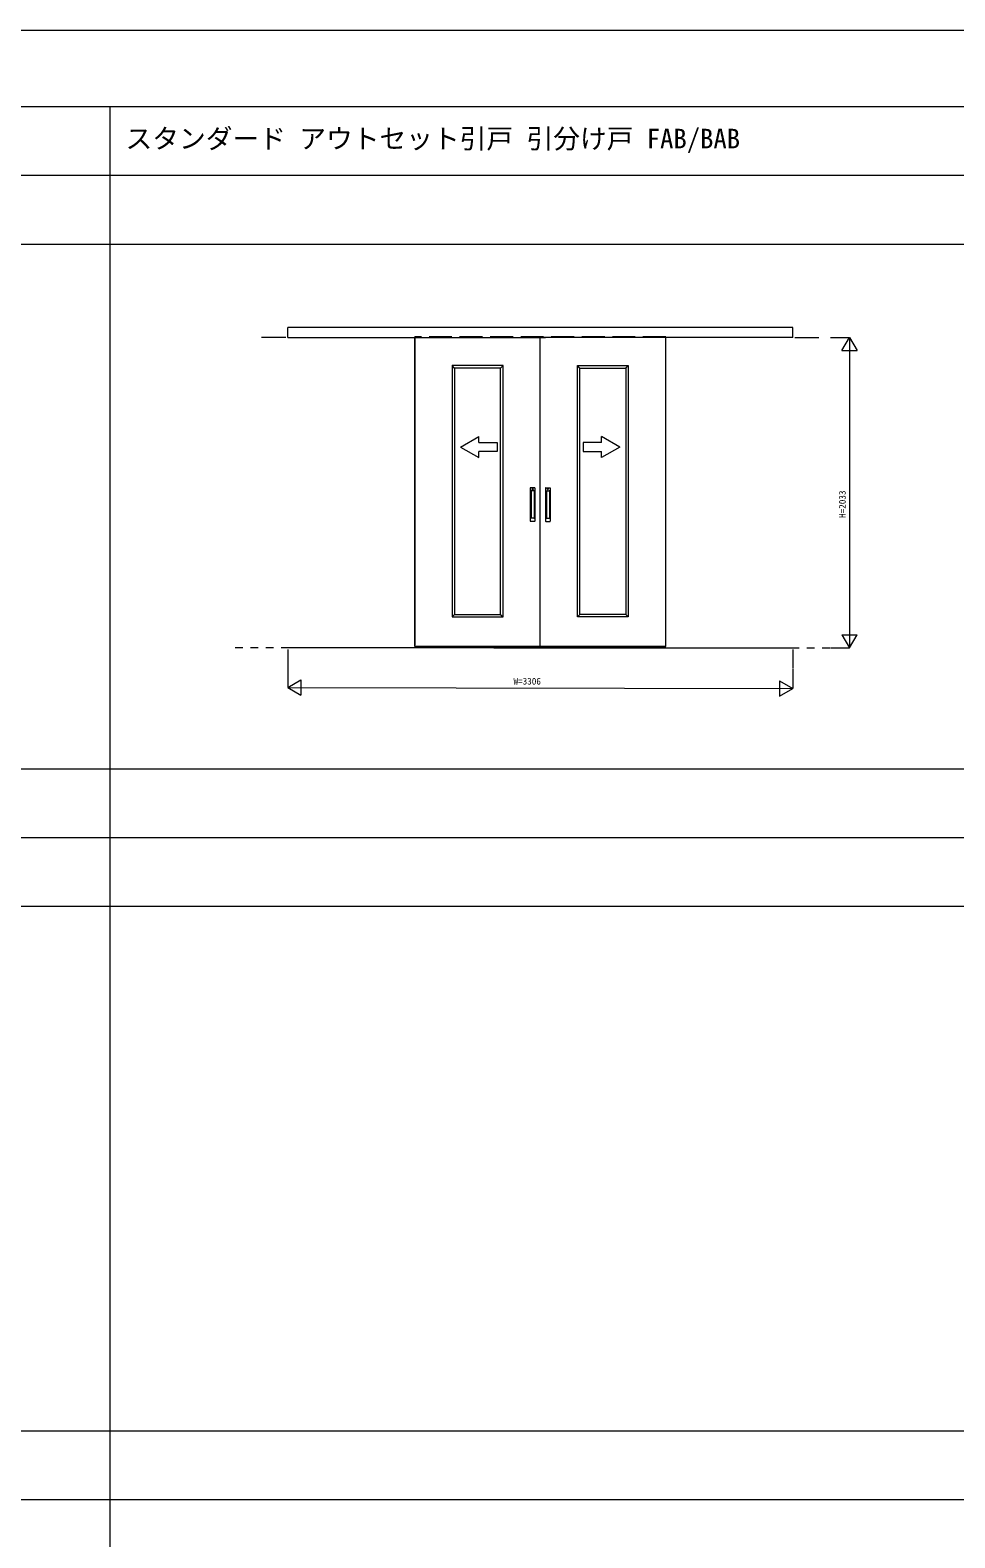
# Model space of a CAD drawing. Units: millimetres, scale not verified. Extents: x -14341 to 14341, y -10000 to 10000.
# Drawn here: x 2235 to 8288, y 130 to 10000 of the extents above; entities that cross this region are included whole.
import ezdxf
from ezdxf.enums import TextEntityAlignment as Align

# ---------------------------------------------------------------- set-up
doc = ezdxf.new("R2010")
doc.units = ezdxf.units.MM
doc.header["$LTSCALE"] = 50
for name, pattern in [('USER1', [13, 10, -1, 1, -1]), ('USER2', [15, 10, -1, 1, -1, 1, -1]), ('USER3', [4, 3, -1]), ('USER4', [2, 1, -1])]:
    doc.linetypes.add(name, pattern=pattern)
doc.layers.add('0-0_0', color=7, linetype='Continuous')
for name, color, linetype, lineweight in [('0-1_YKK_F1', 7, 'Continuous', 18), ('0-2_YKK_A1', 4, 'Continuous', 18), ('0-3_YKK_N1', 2, 'Continuous', 18)]:
    doc.layers.add(name, color=color, linetype=linetype, lineweight=lineweight)
doc.styles.add('ＭＳ ゴシック', font='')
doc.styles.get('ＭＳ ゴシック').set_extended_font_data('MS Gothic')

msp = doc.modelspace()

# ---------------------------------------------------------------- linework, layer by layer
at = {"layer": '0-1_YKK_F1'}
for p, q in [((-14340.51, 10000), (14340.51, 10000)), ((-14340.51, 9500), (14159.49, 9500)), ((2759.49, -10000), (2759.49, 9500)), ((-14340.51, 9050), (14159.49, 9050)), ((-14340.51, 8600), (14159.49, 8600)), ((-14340.51, 5165), (14159.49, 5165)), ((-14340.51, 4715), (14159.49, 4715)), ((-14340.51, 4265), (14159.49, 4265)), ((-14340.51, 830), (14159.49, 830)), ((-14340.51, 380), (14159.49, 380))]:
    msp.add_line(p, q, dxfattribs=at)
at = {"layer": '0-2_YKK_A1'}
for p, q in [((3921.14, 7988.5), (3921.14, 8053.5)), ((3921.14, 7988.5), (3921.14, 8053.5)), ((7227.14, 8053.5), (3921.14, 8053.5)), ((7227.14, 7988.5), (7227.14, 8053.5)), ((7227.14, 7988.5), (7227.14, 8053.5)), ((3908.05, 7988.5), (3749.8, 7988.5)), ((3908.05, 7988.5), (3749.8, 7988.5)), ((3921.14, 7988.5), (5609.14, 7988.5)), ((3921.14, 7988.5), (5609.14, 7988.5)), ((4752.14, 7992.5), (4752.14, 5974.5)), ((4752.14, 5964.5), (4752.14, 7992.5)), ((4760.14, 7992.5), (4775.14, 7992.5)), ((7227.14, 7988.5), (5539.14, 7988.5)), ((7227.14, 7988.5), (5539.14, 7988.5)), ((5574.14, 5964.5), (5574.14, 7992.5)), ((6388.14, 7992.5), (6373.14, 7992.5)), ((6396.14, 5964.5), (6396.14, 7992.5)), ((7240.22, 7988.5), (7398.47, 7988.5)), ((7240.22, 7988.5), (7398.47, 7988.5)), ((4997.8, 7804), (4997.8, 6159)), ((5330.47, 7804), (4997.8, 7804)), ((5013.8, 7788), (4997.8, 7804)), ((5314.47, 7788), (5330.47, 7804)), ((5817.8, 7804), (6150.47, 7804)), ((5833.8, 7788), (5817.8, 7804)), ((6134.47, 7788), (6150.47, 7804)), ((6150.47, 7804), (6150.47, 6159)), ((5013.8, 7788), (5013.8, 6175)), ((5314.47, 7788), (5013.8, 7788)), ((5833.8, 7788), (6134.47, 7788)), ((6134.47, 7788), (6134.47, 6175)), ((5052.14, 7270.86), (5172.14, 7340.15)), ((5052.14, 7270.86), (5172.14, 7340.15)), ((5172.14, 7300.86), (5172.14, 7340.15)), ((5172.14, 7300.86), (5172.14, 7340.15)), ((6096.14, 7270.86), (5976.14, 7340.15)), ((5976.14, 7300.86), (5976.14, 7340.15)), ((6096.14, 7270.86), (5976.14, 7340.15)), ((5976.14, 7300.86), (5976.14, 7340.15)), ((5052.14, 7270.86), (5172.14, 7201.58)), ((5052.14, 7270.86), (5172.14, 7201.58)), ((5172.14, 7300.86), (5292.14, 7300.86)), ((5172.14, 7300.86), (5292.14, 7300.86)), ((5172.14, 7201.58), (5172.14, 7240.86)), ((5292.14, 7240.86), (5172.14, 7240.86)), ((5172.14, 7201.58), (5172.14, 7240.86)), ((5292.14, 7240.86), (5172.14, 7240.86)), ((5292.14, 7300.86), (5292.14, 7240.86)), ((5292.14, 7300.86), (5292.14, 7240.86)), ((5856.14, 7300.86), (5856.14, 7240.86)), ((5976.14, 7300.86), (5856.14, 7300.86)), ((5856.14, 7300.86), (5856.14, 7240.86)), ((5976.14, 7300.86), (5856.14, 7300.86)), ((5856.14, 7240.86), (5976.14, 7240.86)), ((5856.14, 7240.86), (5976.14, 7240.86)), ((6096.14, 7270.86), (5976.14, 7201.58)), ((6096.14, 7270.86), (5976.14, 7201.58)), ((5976.14, 7201.58), (5976.14, 7240.86)), ((5976.14, 7201.58), (5976.14, 7240.86)), ((5509.14, 7003.5), (5509.14, 6785.5)), ((5538.14, 7004.5), (5510.14, 7004.5)), ((5514.14, 6983.5), (5514.14, 6805.5)), ((5533.14, 6984.5), (5515.14, 6984.5)), ((5521.44, 6995.73), (5521.44, 6996.53)), ((5521.93, 6995.73), (5521.44, 6995.73)), ((5521.8, 6996.89), (5521.93, 6996.89)), ((5521.93, 6996.42), (5521.93, 6995.73)), ((5522.52, 6996.45), (5521.97, 6996.45)), ((5522.52, 6996.89), (5521.98, 6997.69)), ((5523.84, 6995.43), (5522.03, 6995.43)), ((5522.03, 6993.2), (5522.88, 6993.2)), ((5522.28, 6994.79), (5523.06, 6994.79)), ((5522.28, 6993.86), (5522.88, 6993.86)), ((5522.52, 6997.69), (5522.52, 6996.89)), ((5523.03, 6997.69), (5522.52, 6997.69)), ((5522.52, 6996.45), (5522.52, 6995.73)), ((5523.03, 6995.73), (5522.52, 6995.73)), ((5522.88, 6993.86), (5522.88, 6993.2)), ((5523.03, 6997.69), (5523.03, 6995.73)), ((5523.8, 6997.69), (5523.21, 6997.69)), ((5523.21, 6997.69), (5523.75, 6996.89)), ((5523.27, 6995.73), (5523.27, 6996.53)), ((5523.76, 6995.73), (5523.27, 6995.73)), ((5523.62, 6996.89), (5523.75, 6996.89)), ((5523.76, 6996.42), (5523.76, 6995.73)), ((5524.34, 6996.89), (5523.8, 6997.69)), ((5524.34, 6996.45), (5523.8, 6996.45)), ((5523.84, 6992.41), (5523.84, 6995.43)), ((5524.17, 6992.41), (5524.17, 6994.74)), ((5524.17, 6992.41), (5526.18, 6992.41)), ((5524.85, 6997.69), (5524.34, 6997.69)), ((5524.34, 6997.69), (5524.34, 6996.89)), ((5524.34, 6996.45), (5524.34, 6995.73)), ((5524.85, 6995.73), (5524.34, 6995.73)), ((5524.85, 6997.69), (5524.85, 6995.73)), ((5525.41, 6997.69), (5524.87, 6997.69)), ((5524.87, 6997.69), (5525.61, 6996.42)), ((5524.96, 6994.64), (5524.96, 6993.08)), ((5525.8, 6993.08), (5524.96, 6993.08)), ((5525.14, 6994.82), (5525.71, 6994.82)), ((5525.17, 6993.62), (5525.17, 6994.22)), ((5525.41, 6997.69), (5525.88, 6996.9)), ((5525.61, 6995.73), (5525.61, 6996.42)), ((5526.14, 6995.73), (5525.61, 6995.73)), ((5526.34, 6997.69), (5525.88, 6996.9)), ((5525.95, 6994.58), (5525.95, 6994.52)), ((5526.71, 6994.52), (5525.95, 6994.52)), ((5526.04, 6993.38), (5526.04, 6993.32)), ((5526.89, 6997.69), (5526.14, 6996.42)), ((5526.14, 6995.73), (5526.14, 6996.42)), ((5526.89, 6997.69), (5526.34, 6997.69)), ((5526.71, 6994.81), (5526.71, 6994.52)), ((5534.14, 6983.5), (5534.14, 6805.5)), ((5539.14, 7003.5), (5539.14, 6785.5)), ((5609.14, 7003.5), (5609.14, 6785.5)), ((5610.14, 7004.5), (5638.14, 7004.5)), ((5614.14, 6983.5), (5614.14, 6805.5)), ((5615.14, 6984.5), (5633.14, 6984.5)), ((5621.39, 6997.69), (5622.13, 6996.42)), ((5621.39, 6997.69), (5621.93, 6997.69)), ((5621.57, 6994.81), (5621.57, 6994.52)), ((5621.57, 6994.52), (5622.32, 6994.52)), ((5621.93, 6997.69), (5622.4, 6996.9)), ((5624.1, 6992.41), (5622.09, 6992.41)), ((5622.13, 6995.73), (5622.13, 6996.42)), ((5622.13, 6995.73), (5622.66, 6995.73)), ((5622.23, 6993.38), (5622.23, 6993.32)), ((5622.32, 6994.58), (5622.32, 6994.52)), ((5622.86, 6997.69), (5622.4, 6996.9)), ((5622.47, 6993.08), (5623.31, 6993.08)), ((5623.13, 6994.82), (5622.56, 6994.82)), ((5623.41, 6997.69), (5622.66, 6996.42)), ((5622.66, 6995.73), (5622.66, 6996.42)), ((5622.86, 6997.69), (5623.41, 6997.69)), ((5623.1, 6993.62), (5623.1, 6994.22)), ((5623.31, 6994.64), (5623.31, 6993.08)), ((5623.42, 6997.69), (5623.42, 6995.73)), ((5623.42, 6997.69), (5623.93, 6997.69)), ((5623.42, 6995.73), (5623.93, 6995.73)), ((5623.93, 6997.69), (5623.93, 6996.89)), ((5623.93, 6996.89), (5624.47, 6997.69)), ((5623.93, 6996.45), (5624.48, 6996.45)), ((5623.93, 6996.45), (5623.93, 6995.73)), ((5624.1, 6992.41), (5624.1, 6994.74)), ((5624.43, 6992.41), (5624.43, 6995.43)), ((5624.43, 6995.43), (5626.25, 6995.43)), ((5624.47, 6997.69), (5625.07, 6997.69)), ((5625.07, 6997.69), (5624.52, 6996.89)), ((5624.65, 6996.89), (5624.52, 6996.89)), ((5624.52, 6996.42), (5624.52, 6995.73)), ((5624.52, 6995.73), (5625.01, 6995.73)), ((5625.01, 6995.73), (5625.01, 6996.53)), ((5625.99, 6994.79), (5625.21, 6994.79)), ((5625.24, 6997.69), (5625.75, 6997.69)), ((5625.24, 6997.69), (5625.24, 6995.73)), ((5625.24, 6995.73), (5625.75, 6995.73)), ((5625.4, 6993.86), (5625.4, 6993.2)), ((5625.99, 6993.86), (5625.4, 6993.86)), ((5626.25, 6993.2), (5625.4, 6993.2)), ((5625.75, 6996.89), (5626.3, 6997.69)), ((5625.75, 6997.69), (5625.75, 6996.89)), ((5625.75, 6996.45), (5626.3, 6996.45)), ((5625.75, 6996.45), (5625.75, 6995.73)), ((5626.48, 6996.89), (5626.34, 6996.89)), ((5626.34, 6996.42), (5626.34, 6995.73)), ((5626.34, 6995.73), (5626.83, 6995.73)), ((5626.83, 6995.73), (5626.83, 6996.53)), ((5634.14, 6983.5), (5634.14, 6805.5)), ((5639.14, 7003.5), (5639.14, 6785.5)), ((5538.14, 6784.5), (5510.14, 6784.5)), ((5533.14, 6804.5), (5515.14, 6804.5)), ((5610.14, 6784.5), (5638.14, 6784.5)), ((5615.14, 6804.5), (5633.14, 6804.5)), ((5013.8, 6175), (4997.8, 6159)), ((5314.47, 6175), (5330.47, 6159)), ((5833.8, 6175), (5817.8, 6159)), ((6134.47, 6175), (6150.47, 6159)), ((5574.14, 5955.5), (3918.64, 5955.5)), ((5574.14, 5955.5), (3918.64, 5955.5)), ((3921.14, 5944.92), (3921.14, 5821.67)), ((3921.14, 5944.92), (3921.14, 5821.67)), ((5559.14, 5964.5), (4752.14, 5964.5)), ((4752.14, 5964.5), (5559.14, 5964.5)), ((5559.14, 5964.5), (5573.84, 5964.5)), ((5574.14, 5964.5), (5559.14, 5964.5)), ((5574.14, 5964.5), (5589.14, 5964.5)), ((5574.14, 5955.5), (7229.64, 5955.5)), ((5574.14, 5955.5), (7229.64, 5955.5)), ((5589.14, 5964.5), (5574.44, 5964.5)), ((5589.14, 5964.5), (6396.14, 5964.5)), ((6396.14, 5964.5), (5589.14, 5964.5)), ((7227.14, 5944.92), (7227.14, 5821.67)), ((7227.14, 5944.92), (7227.14, 5821.67))]:
    msp.add_line(p, q, dxfattribs=at)
at = {"layer": '0-2_YKK_A1', "linetype": 'USER3'}
msp.add_line((6396.14, 7992.5), (4752.14, 7992.5), dxfattribs=at)
at = {"layer": '0-2_YKK_A1', "linetype": 'USER4'}
for p, q in [((5521.39, 6992.3), (5521.39, 6997.8)), ((5521.39, 6997.8), (5526.89, 6997.8)), ((5526.89, 6992.3), (5521.39, 6992.3)), ((5526.89, 6997.8), (5526.89, 6992.3)), ((5621.39, 6997.8), (5621.39, 6992.3)), ((5626.89, 6997.8), (5621.39, 6997.8)), ((5621.39, 6992.3), (5626.89, 6992.3)), ((5626.89, 6992.3), (5626.89, 6997.8))]:
    msp.add_line(p, q, dxfattribs=at)
at = {"layer": '0-2_YKK_A1', "linetype": 'USER1'}
msp.add_line((5638.82, 6894.5), (5639.14, 6894.5), dxfattribs=at)
at = {"layer": '0-2_YKK_A1', "linetype": 'USER2'}
for p, q in [((5878.29, 5955.5), (3577.58, 5955.5)), ((5878.29, 5955.5), (3577.58, 5955.5)), ((5269.98, 5955.5), (7570.69, 5955.5)), ((5269.98, 5955.5), (7570.69, 5955.5))]:
    msp.add_line(p, q, dxfattribs=at)
at = {"layer": '0-2_YKK_A1'}
for points in [[(4997.8, 6159), (5330.47, 6159), (5330.47, 7804)], [(6150.47, 6159), (5817.8, 6159), (5817.8, 7804)], [(5013.8, 6175), (5314.47, 6175), (5314.47, 7788)], [(6134.47, 6175), (5833.8, 6175), (5833.8, 7788)], [(5521.98, 6997.69), (5521.38, 6997.69), (5521.93, 6996.89)], [(5523.84, 6992.41), (5523.06, 6992.41), (5523.06, 6994.79)], [(5624.43, 6992.41), (5625.21, 6992.41), (5625.21, 6994.79)], [(5626.3, 6997.69), (5626.89, 6997.69), (5626.34, 6996.89)]]:
    msp.add_lwpolyline(points, dxfattribs=at)
for centre, radius, start, end in [((5510.14, 7003.5), 1, 90, 180), ((5515.14, 6983.5), 1, 90, 180), ((5526.16, 6994.31), 4.83, 173.75987, 186.24013), ((5522.03, 6994.76), 0.664, 90, 173.75987), ((5522.03, 6993.86), 0.664, 186.24013, 270), ((5521.8, 6996.53), 0.353, 90, 180), ((5521.97, 6996.42), 0.039, 90, 180), ((5526.16, 6994.31), 4.1, 175.99937, 183.55551), ((5522.28, 6994.58), 0.211, 90, 175.99937), ((5522.28, 6994.07), 0.211, 183.55551, 270), ((5523.62, 6996.53), 0.353, 90, 180), ((5523.8, 6996.42), 0.039, 90, 180), ((5524.87, 6994.74), 0.694, 103.82716, 180), ((5525.44, 6992.41), 3.09, 74.53399, 103.82716), ((5525.14, 6994.64), 0.181, 90, 180), ((5525.65, 6990.38), 3.88, 82.39589, 97.15267), ((5525.5, 6991.81), 1.84, 79.12428, 100.38886), ((5525.71, 6994.58), 0.241, 0, 90), ((5525.8, 6993.32), 0.241, 270, 0), ((5525.8, 6993.38), 0.241, 0, 79.12428), ((5526.08, 6993.56), 0.664, 26.61346, 82.39589), ((5526.18, 6992.89), 0.483, 270, 324.31467), ((5526.1, 6994.81), 0.603, 0, 74.53399), ((5525.59, 6993.32), 1.21, 324.31467, 26.61346), ((5533.14, 6983.5), 1, 0, 90), ((5538.14, 7003.5), 1, 0, 90), ((5610.14, 7003.5), 1, 90, 180), ((5615.14, 6983.5), 1, 90, 180), ((5622.68, 6993.32), 1.21, 153.38654, 215.68533), ((5622.17, 6994.81), 0.603, 105.46601, 180), ((5622.2, 6993.56), 0.664, 97.60411, 153.38654), ((5622.09, 6992.89), 0.483, 215.68533, 270), ((5622.83, 6992.41), 3.09, 76.17284, 105.46601), ((5622.62, 6990.38), 3.88, 82.84733, 97.60411), ((5622.47, 6993.38), 0.241, 100.87572, 180), ((5622.47, 6993.32), 0.241, 180, 270), ((5622.56, 6994.58), 0.241, 90, 180), ((5622.77, 6991.81), 1.84, 79.61114, 100.87572), ((5623.13, 6994.64), 0.181, 0, 90), ((5623.41, 6994.74), 0.694, 0, 76.17284), ((5624.48, 6996.42), 0.039, 0, 90), ((5624.65, 6996.53), 0.353, 0, 90), ((5625.99, 6994.58), 0.211, 4.00063, 90), ((5625.99, 6994.07), 0.211, 270, 356.44449), ((5622.11, 6994.31), 4.1, 356.44449, 4.00063), ((5626.25, 6994.76), 0.664, 6.24013, 90), ((5626.25, 6993.86), 0.664, 270, 353.75987), ((5626.3, 6996.42), 0.039, 0, 90), ((5626.48, 6996.53), 0.353, 0, 90), ((5622.11, 6994.31), 4.83, 353.75987, 6.24013), ((5633.14, 6983.5), 1, 0, 90), ((5638.14, 7003.5), 1, 0, 90), ((5510.14, 6785.5), 1, 180, 270), ((5515.14, 6805.5), 1, 180, 270), ((5533.14, 6805.5), 1, 270, 0), ((5538.14, 6785.5), 1, 270, 0), ((5610.14, 6785.5), 1, 180, 270), ((5615.14, 6805.5), 1, 180, 270), ((5633.14, 6805.5), 1, 270, 0), ((5638.14, 6785.5), 1, 270, 0)]:
    msp.add_arc(centre, radius, start, end, dxfattribs=at)
at = {"layer": '0-3_YKK_N1'}
for p, q in [((7473.47, 7988.5), (7598.47, 7988.5)), ((7548.47, 7901.9), (7648.47, 7901.9)), ((7598.47, 7988.5), (7598.47, 5955.5)), ((7548.47, 6042.1), (7648.47, 6042.1)), ((7473.47, 5955.5), (7598.47, 5955.5)), ((3921.14, 5696.67), (4007.74, 5746.67)), ((4007.74, 5746.67), (4007.74, 5646.67)), ((7140.53, 5740.67), (7227.14, 5690.67)), ((7227.14, 5815.67), (7227.14, 5690.67)), ((3921.14, 5696.67), (4007.74, 5646.67))]:
    msp.add_line(p, q, dxfattribs=at)
for points in [[(7548.47, 7901.9), (7598.47, 7988.5), (7648.47, 7901.9)], [(7548.47, 6042.1), (7598.47, 5955.5), (7648.47, 6042.1)], [(3921.14, 5821.67), (3921.14, 5696.67), (7227.14, 5690.67)], [(7140.53, 5740.67), (7140.53, 5640.67), (7227.14, 5690.67)]]:
    msp.add_lwpolyline(points, dxfattribs=at)

# ---------------------------------------------------------------- texts
at = {"layer": '0-0_0', "style": 'ＭＳ ゴシック'}
msp.add_text('スタンダード アウトセット引戸 引分け戸 FAB/BAB', height=128.3, dxfattribs=at).set_placement((2859.49, 9187.5), align=Align.BOTTOM_LEFT)
at = {"layer": '0-3_YKK_N1', "color": 7, "style": 'ＭＳ ゴシック'}
msp.add_text('H=2033', height=43.99, rotation=90, dxfattribs=at).set_placement((7586.47, 6807), align=Align.BOTTOM_LEFT)
msp.add_text('W=3306', height=43.99, dxfattribs=at).set_placement((5399.14, 5702.67), align=Align.BOTTOM_LEFT)

doc.saveas('drawing.dxf')
